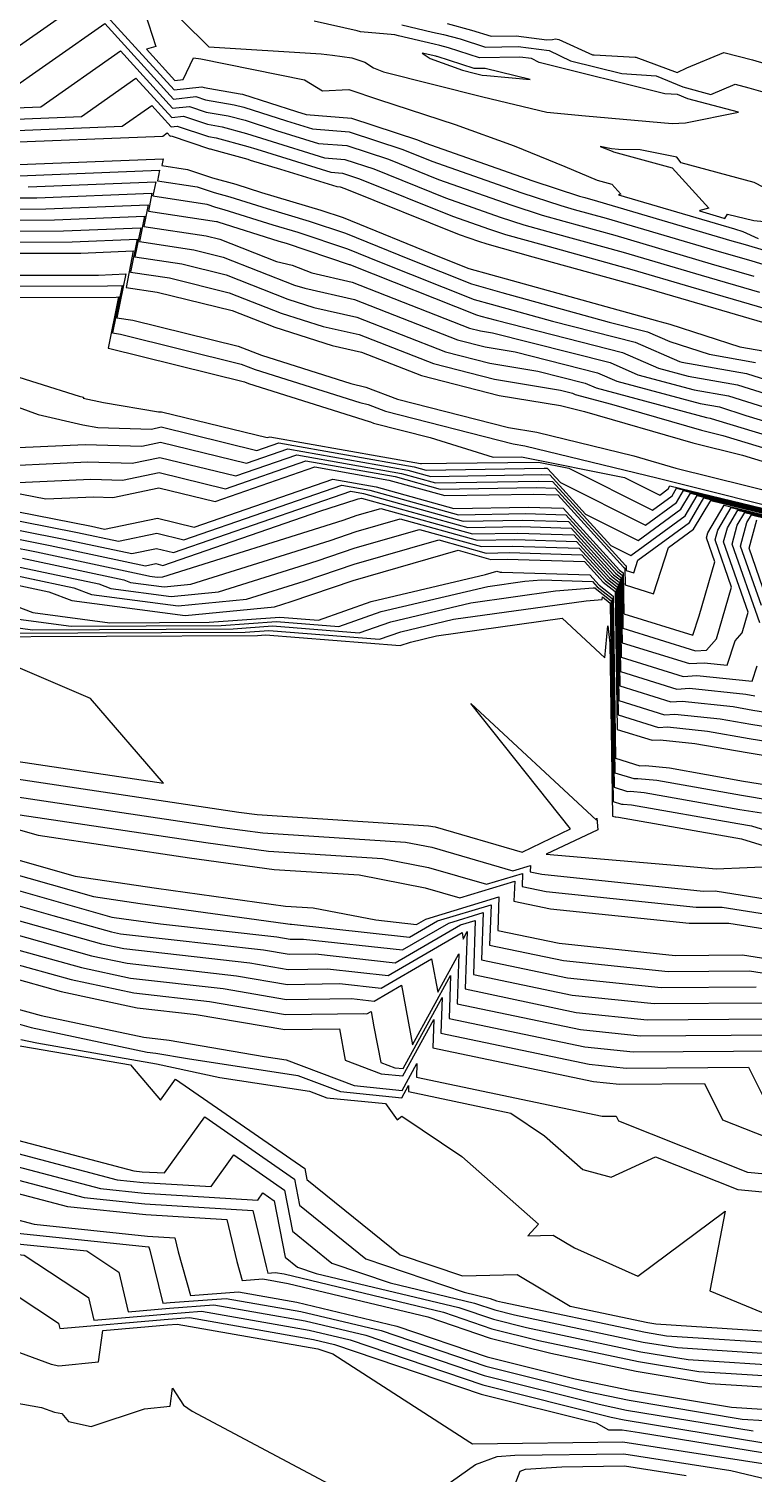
# Model space of a CAD drawing. Header units: millimetres. Extents: x 1157528 to 1158127, y 1280646 to 1281429.
# Drawn here: x 1157962 to 1158014.9, y 1280817.7 to 1280923.2 of the extents above; entities that cross this region are included whole.
import ezdxf

# ---------------------------------------------------------------- set-up
doc = ezdxf.new("R2010")
doc.units = ezdxf.units.MM
doc.layers.add('OCTUBRE', color=31, linetype='Continuous')

msp = doc.modelspace()

# ---------------------------------------------------------------- linework, layer by layer
at = {"layer": 'OCTUBRE', "flags": 128}
for points, elevation in [([(1157956.92, 1280918.97), (1157966.39, 1280925.61), (1157972.6, 1280918.78), (1157974.63, 1280919.01), (1157974.8, 1280918.95), (1157977.43, 1280918.5), (1157977.59, 1280918.46), (1157981.54, 1280917.2), (1157982.25, 1280916.98), (1157985.56, 1280916.71), (1157990.38, 1280915.12), (1157990.93, 1280914.9), (1157998.81, 1280912.14), (1158002.22, 1280911.02), (1158002.61, 1280910.91), (1158003.54, 1280910.65), (1158013.37, 1280907.76), (1158014.17, 1280907.53), (1158015.89, 1280907.01)], 422), ([(1157969.91, 1280926.11), (1157971.26, 1280921.94), (1157970.58, 1280921.75), (1157972.66, 1280919.46), (1157973.27, 1280919.53), (1157974.02, 1280921.13), (1157974.54, 1280921.05), (1157982.13, 1280919.52), (1157983.44, 1280918.72), (1157985.37, 1280918.81), (1157987.53, 1280918.08), (1157993.15, 1280916.26), (1157997.45, 1280914.7), (1158001.16, 1280913.17), (1158003.52, 1280912.18), (1158004.59, 1280911.89), (1158005.26, 1280911.15), (1158005.09, 1280911.11), (1158005.09, 1280911.1), (1158013.56, 1280908.62), (1158014.16, 1280908.43), (1158015.29, 1280907.93)], 421.5), ([(1157971.27, 1280925.77), (1157975.14, 1280921.93), (1157983.35, 1280921.4), (1157984.17, 1280921.31), (1157985.58, 1280921.13), (1157986.53, 1280920.8), (1157987.16, 1280920.38), (1157987.91, 1280920.1), (1157995.16, 1280918.28), (1157999.84, 1280917.16), (1158002.66, 1280916.88), (1158009.01, 1280916.31), (1158009.98, 1280916.37), (1158013.84, 1280917.16), (1158010.14, 1280918.13), (1158009.4, 1280918.44), (1158008.46, 1280918.5), (1157999.29, 1280920.78), (1157998.71, 1280921.06), (1157997.86, 1280921.16), (1157994.93, 1280921.12), (1157992.66, 1280921.86), (1157992.03, 1280922.03), (1157991.6, 1280922.12), (1157989, 1280922.72), (1157988.73, 1280922.81), (1157986.22, 1280923.03), (1157985.97, 1280923.09), (1157982.83, 1280923.79)], 421.5), ([(1157959.89, 1280918.26), (1157967.53, 1280923.62), (1157972.54, 1280918.11), (1157974.18, 1280918.29), (1157974.88, 1280918.06), (1157976.99, 1280917.69), (1157977.69, 1280917.51), (1157980.82, 1280916.51), (1157982.7, 1280915.93), (1157985.39, 1280915.71), (1157989.32, 1280914.41), (1157991.43, 1280913.56), (1157998.02, 1280911.26), (1158000.86, 1280910.32), (1158001.85, 1280910.04), (1158004.17, 1280909.41), (1158012.61, 1280906.92), (1158014.57, 1280906.35), (1158018.78, 1280905.09)], 422.5), ([(1157989.25, 1280923.52), (1157991.48, 1280923), (1157992.29, 1280922.83), (1157993.5, 1280922.51), (1157995.35, 1280921.91), (1157997.74, 1280921.94), (1158000.02, 1280921.66), (1158001.58, 1280920.91), (1158005.33, 1280919.97), (1158007.82, 1280919.8), (1158009.77, 1280918.99), (1158011.83, 1280918.45), (1158013.61, 1280919.2), (1158014.61, 1280918.93), (1158016.32, 1280918.43)], 421), ([(1157992.56, 1280923.63), (1157994.33, 1280923.15), (1157995.76, 1280922.69), (1157997.61, 1280922.72), (1157999.84, 1280922.44), (1158000.25, 1280922.47), (1158000.48, 1280922.51), (1158000.71, 1280922.47), (1158003.17, 1280921.33), (1158003.3, 1280921.34), (1158006.29, 1280921.16), (1158006.35, 1280921.17), (1158009.37, 1280920.05), (1158010.08, 1280920.4), (1158012.78, 1280921.52), (1158014.87, 1280920.97), (1158018.47, 1280919.91)], 420.5), ([(1157957.4, 1280917.33), (1157962.86, 1280917.54), (1157968.67, 1280921.62), (1157972.48, 1280917.43), (1157973.73, 1280917.57), (1157974.95, 1280917.16), (1157976.55, 1280916.89), (1157977.79, 1280916.56), (1157980.09, 1280915.82), (1157983.15, 1280914.87), (1157985.23, 1280914.71), (1157988.26, 1280913.71), (1157991.93, 1280912.23), (1157997.22, 1280910.37), (1157999.51, 1280909.62), (1158001.09, 1280909.18), (1158004.8, 1280908.16), (1158011.86, 1280906.08), (1158014.98, 1280905.17)], 423), ([(1157958.05, 1280916.52), (1157965.83, 1280916.83), (1157969.81, 1280919.63), (1157972.43, 1280916.75), (1157973.28, 1280916.85), (1157975.03, 1280916.27), (1157976.11, 1280916.08), (1157977.89, 1280915.6), (1157979.37, 1280915.13), (1157983.6, 1280913.82), (1157985.07, 1280913.7), (1157987.2, 1280913), (1157992.43, 1280910.89), (1157996.43, 1280909.49), (1157998.16, 1280908.92), (1158000.34, 1280908.31), (1158005.42, 1280906.91), (1158011.11, 1280905.23), (1158015.38, 1280903.99)], 423.5), ([(1157958.69, 1280915.72), (1157968.8, 1280916.12), (1157970.96, 1280917.63), (1157972.37, 1280916.08), (1157972.83, 1280916.13), (1157975.1, 1280915.37), (1157975.67, 1280915.28), (1157977.99, 1280914.65), (1157978.64, 1280914.44), (1157984.05, 1280912.77), (1157984.9, 1280912.7), (1157986.14, 1280912.29), (1157992.94, 1280909.55), (1157995.64, 1280908.61), (1157996.81, 1280908.22), (1157999.58, 1280907.45), (1158006.05, 1280905.66), (1158010.36, 1280904.39), (1158015.79, 1280902.81)], 424), ([(1157900.37, 1280916.22), (1157910.11, 1280914.11), (1157910.24, 1280914.06), (1157913.08, 1280913.56), (1157922.4, 1280911.38), (1157934.49, 1280909.3), (1157937.09, 1280908.72), (1157948.28, 1280906.81), (1157950.39, 1280906.48), (1157957.57, 1280905.23), (1157967.08, 1280905.25), (1157969.07, 1280905.33), (1157968.42, 1280902.13), (1157969.57, 1280901.96), (1157977.28, 1280900.05), (1157978.99, 1280899.39), (1157985.51, 1280897.32), (1157986.62, 1280897.07), (1157988.92, 1280896.17), (1157997.04, 1280894.1), (1157999.1, 1280893.76), (1158006.19, 1280892.04), (1158009.27, 1280891.15), (1158017.03, 1280889.22)], 430.5), ([(1157899.8, 1280915.55), (1157910.1, 1280913.31), (1157910.2, 1280913.28), (1157912.36, 1280912.9), (1157922.24, 1280910.59), (1157935.05, 1280908.39), (1157936.86, 1280907.98), (1157948.71, 1280905.96), (1157950.07, 1280905.74), (1157957.67, 1280904.43), (1157967.73, 1280904.45), (1157968.79, 1280904.49), (1157968.09, 1280901.02), (1157968.68, 1280900.93), (1157977.5, 1280898.75), (1157978.51, 1280898.36), (1157986.18, 1280895.93), (1157986.78, 1280895.79), (1157988.04, 1280895.3), (1157997.38, 1280892.92), (1157998.24, 1280892.78), (1158007.99, 1280890.42), (1158008.65, 1280890.23), (1158018.47, 1280887.79)], 431), ([(1157959.34, 1280914.91), (1157971.77, 1280915.4), (1157972.1, 1280915.63), (1157972.31, 1280915.4), (1157972.38, 1280915.41), (1157975.18, 1280914.48), (1157975.23, 1280914.47), (1157976.12, 1280914.23), (1157977.98, 1280913.71), (1157978.15, 1280913.65), (1157980.37, 1280912.99), (1157984.5, 1280911.71), (1157984.74, 1280911.7), (1157985.08, 1280911.58), (1157993.44, 1280908.22), (1157994.84, 1280907.72), (1157995.45, 1280907.52), (1157998.82, 1280906.58), (1158006.68, 1280904.41), (1158009.61, 1280903.55), (1158016.19, 1280901.63)], 424.5), ([(1157960.63, 1280913.3), (1157971.8, 1280913.75), (1157971.7, 1280913.25), (1157973.58, 1280912.97), (1157975.4, 1280912.36), (1157977.1, 1280911.88), (1157978.99, 1280911.29), (1157983.31, 1280910), (1157984.95, 1280909.45), (1157991.99, 1280906.59), (1157994.15, 1280905.73), (1157997.3, 1280904.85), (1158007.94, 1280901.91), (1158008.11, 1280901.86), (1158008.84, 1280901.65), (1158013.94, 1280900.01), (1158015.77, 1280899.69)], 425.5), ([(1157961.27, 1280912.5), (1157971.53, 1280912.9), (1157971.38, 1280912.14), (1157974.29, 1280911.7), (1157975.52, 1280911.29), (1157976.66, 1280910.97), (1157979.41, 1280910.1), (1157982.47, 1280909.19), (1157985.12, 1280908.31), (1157989.81, 1280906.4), (1157994.34, 1280904.6), (1157996.54, 1280903.98), (1158004.4, 1280901.81), (1158007.21, 1280901.1), (1158008.83, 1280900.39), (1158011.7, 1280899.47), (1158015.1, 1280898.87)], 426), ([(1157961.92, 1280911.69), (1157971.26, 1280912.06), (1157971.05, 1280911.03), (1157974.99, 1280910.43), (1157975.63, 1280910.22), (1157976.23, 1280910.05), (1157979.82, 1280908.92), (1157981.63, 1280908.38), (1157985.28, 1280907.16), (1157987.62, 1280906.21), (1157994.52, 1280903.47), (1157995.78, 1280903.12), (1158000.26, 1280901.88), (1158006.29, 1280900.35), (1158009.53, 1280898.93), (1158009.71, 1280898.88), (1158014.44, 1280898.06), (1158021.04, 1280895.96)], 426.5), ([(1157956.89, 1280910.88), (1157962.56, 1280910.89), (1157970.98, 1280911.22), (1157970.72, 1280909.92), (1157975.69, 1280909.17), (1157975.74, 1280909.15), (1157975.79, 1280909.14), (1157980.24, 1280907.73), (1157980.79, 1280907.57), (1157985.38, 1280906.03), (1157985.44, 1280906.01), (1157985.45, 1280906.01), (1157985.62, 1280905.94), (1157994.71, 1280902.34), (1157995.02, 1280902.25), (1157996.13, 1280901.95), (1158005.38, 1280899.6), (1158008.01, 1280898.45), (1158010.16, 1280897.87), (1158013.77, 1280897.24), (1158018.82, 1280895.64)], 427), ([(1157956.99, 1280910.07), (1157963.21, 1280910.08), (1157970.71, 1280910.38), (1157970.39, 1280908.8), (1157974.93, 1280908.12), (1157975.95, 1280907.87), (1157980.08, 1280906.25), (1157981.22, 1280905.96), (1157982.66, 1280905.4), (1157985.62, 1280904.73), (1157994.18, 1280901.38), (1157995, 1280901.18), (1157995.88, 1280901.03), (1158004.46, 1280898.86), (1158006.48, 1280897.97), (1158010.61, 1280896.87), (1158013.11, 1280896.43), (1158016.6, 1280895.32)], 427.5), ([(1157957.09, 1280909.26), (1157963.86, 1280909.28), (1157970.43, 1280909.54), (1157970.06, 1280907.69), (1157974.04, 1280907.09), (1157976.18, 1280906.56), (1157981.39, 1280904.52), (1157982.15, 1280904.28), (1157985.79, 1280903.46), (1157993.3, 1280900.52), (1157995.34, 1280900), (1157997.53, 1280899.63), (1158003.55, 1280898.11), (1158004.96, 1280897.49), (1158011.06, 1280895.86), (1158012.45, 1280895.61), (1158014.39, 1280895), (1158021.55, 1280892.82)], 428), ([(1157957.18, 1280908.46), (1157964.5, 1280908.47), (1157970.16, 1280908.7), (1157969.73, 1280906.58), (1157973.15, 1280906.06), (1157976.4, 1280905.26), (1157980.91, 1280903.49), (1157982.82, 1280902.89), (1157985.95, 1280902.18), (1157992.43, 1280899.65), (1157995.68, 1280898.82), (1157999.19, 1280898.23), (1158002.63, 1280897.36), (1158003.44, 1280897.01), (1158011.51, 1280894.85), (1158011.78, 1280894.8), (1158012.17, 1280894.68), (1158021.1, 1280891.97)], 428.5), ([(1157957.28, 1280907.65), (1157965.15, 1280907.67), (1157969.89, 1280907.86), (1157969.41, 1280905.47), (1157972.25, 1280905.04), (1157976.62, 1280903.96), (1157980.43, 1280902.47), (1157983.49, 1280901.5), (1157986.12, 1280900.9), (1157991.55, 1280898.78), (1157996.02, 1280897.64), (1158000.84, 1280896.83), (1158001.71, 1280896.61), (1158001.92, 1280896.52), (1158004.57, 1280895.81), (1158011.15, 1280893.91), (1158012.7, 1280893.52), (1158020.66, 1280891.11)], 429), ([(1157957.38, 1280906.84), (1157965.79, 1280906.86), (1157969.61, 1280907.01), (1157969.08, 1280904.35), (1157971.36, 1280904.01), (1157976.84, 1280902.66), (1157979.95, 1280901.44), (1157984.16, 1280900.11), (1157986.29, 1280899.62), (1157990.67, 1280897.91), (1157996.36, 1280896.46), (1158000.83, 1280895.71), (1158002.59, 1280895.29), (1158010.52, 1280892.99), (1158014.15, 1280892.09), (1158020.21, 1280890.25)], 429.5), ([(1157957.76, 1280903.62), (1157968.37, 1280903.64), (1157968.52, 1280903.65), (1157967.77, 1280899.91), (1157967.79, 1280899.9), (1157977.73, 1280897.45), (1157978.03, 1280897.33), (1157986.85, 1280894.54), (1157986.95, 1280894.52), (1157987.16, 1280894.44), (1157991.31, 1280893.38), (1157995.91, 1280891.95), (1157997.99, 1280891.98), (1158005.52, 1280890.47), (1158008.09, 1280889.18), (1158008.7, 1280889.62), (1158008.84, 1280889.85), (1158018.6, 1280887.48)], 431.5), ([(1157903.9, 1280903.32), (1157914.64, 1280900.89), (1157922.46, 1280899.42), (1157922.68, 1280899.37), (1157928.18, 1280898.28), (1157938, 1280896.26), (1157938.52, 1280896.11), (1157955.93, 1280891.69), (1157956.37, 1280891.57), (1157958.14, 1280891.22), (1157966.3, 1280891.6), (1157969.52, 1280891.51), (1157971.55, 1280891.93), (1157977.12, 1280890.57), (1157981.57, 1280892.11), (1157989.22, 1280890.76), (1157991.7, 1280890.07), (1157999.25, 1280890.2), (1158000.26, 1280890.17), (1158004.51, 1280885.5), (1158005.98, 1280884.76), (1158009.95, 1280887.66), (1158010.83, 1280889.14), (1158017.7, 1280887.48)], 433.5), ([(1157956.34, 1280899.33), (1157965.66, 1280896.4), (1157965.97, 1280896.33), (1157965.95, 1280896.25), (1157967.44, 1280895.95), (1157971.46, 1280895.26), (1157971.65, 1280895.25), (1157971.68, 1280895.26), (1157979.41, 1280893.37), (1157979.59, 1280893.44), (1157990.61, 1280891.49), (1157990.69, 1280891.47), (1157992.5, 1280891.5), (1157999.23, 1280891.59), (1158001.45, 1280891.14), (1158007.56, 1280888.07), (1158009.01, 1280889.13), (1158009.33, 1280889.67), (1158018.38, 1280887.48)], 432), ([(1157959.25, 1280896.31), (1157962.66, 1280895.05), (1157965.93, 1280894.31), (1157967.03, 1280894.12), (1157970.94, 1280894), (1157971.64, 1280894.15), (1157978.65, 1280892.44), (1157980.25, 1280892.99), (1157990.14, 1280891.25), (1157991.03, 1280891), (1157999.64, 1280891.15), (1157999.87, 1280891.14), (1158000.83, 1280890.09), (1158007.04, 1280886.97), (1158009.33, 1280888.64), (1158009.83, 1280889.5), (1158018.15, 1280887.48)], 432.5), ([(1157959.54, 1280892.57), (1157966.09, 1280892.88), (1157970.23, 1280892.76), (1157971.6, 1280893.04), (1157977.88, 1280891.51), (1157980.91, 1280892.55), (1157989.68, 1280891), (1157991.37, 1280890.54), (1157999.45, 1280890.67), (1158000.06, 1280890.65), (1158002.67, 1280887.79), (1158006.51, 1280885.86), (1158009.64, 1280888.15), (1158010.33, 1280889.32), (1158017.93, 1280887.48)], 433), ([(1157955.93, 1280890.32), (1157963.21, 1280888.89), (1157966.72, 1280889.05), (1157968.11, 1280889.01), (1157971.47, 1280889.71), (1157975.59, 1280888.71), (1157982.88, 1280891.23), (1157988.29, 1280890.27), (1157992.38, 1280889.14), (1157998.87, 1280889.25), (1158000.64, 1280889.19), (1158005.45, 1280883.92), (1158005.55, 1280883.84), (1158005.57, 1280882.61), (1158007.63, 1280881.97), (1158008.73, 1280885.34), (1158010.57, 1280886.69), (1158011.82, 1280888.79), (1158017.25, 1280887.47)], 434.5), ([(1157960.67, 1280890.06), (1157966.51, 1280890.33), (1157968.82, 1280890.26), (1157971.51, 1280890.82), (1157976.36, 1280889.64), (1157982.22, 1280891.67), (1157988.76, 1280890.52), (1157992.04, 1280889.6), (1157999.06, 1280889.72), (1158000.45, 1280889.68), (1158005.6, 1280884.03), (1158005.63, 1280884), (1158005.63, 1280883.67), (1158006.2, 1280883.49), (1158006.5, 1280884.42), (1158010.26, 1280887.18), (1158011.32, 1280888.97), (1158017.48, 1280887.47)], 434), ([(1157955.27, 1280888.46), (1157965.54, 1280886.43), (1157968.52, 1280885.8), (1157971.34, 1280886.38), (1157973.3, 1280885.91), (1157984.86, 1280889.9), (1157986.91, 1280889.54), (1157993.39, 1280887.74), (1157998.28, 1280887.82), (1158001.23, 1280887.74), (1158005.01, 1280883.59), (1158005.34, 1280883.33), (1158005.4, 1280879.45), (1158010.71, 1280877.79), (1158011.5, 1280877.85), (1158012.23, 1280878.68), (1158013.35, 1280882.45), (1158012.14, 1280885.9), (1158012.33, 1280886.6), (1158013.31, 1280888.26), (1158016.58, 1280887.47)], 436), ([(1157955.49, 1280889.08), (1157966.55, 1280886.9), (1157967.52, 1280886.69), (1157971.38, 1280887.49), (1157974.07, 1280886.84), (1157984.2, 1280890.34), (1157987.37, 1280889.78), (1157993.05, 1280888.2), (1157998.48, 1280888.3), (1158001.03, 1280888.22), (1158005.16, 1280883.7), (1158005.41, 1280883.5), (1158005.46, 1280880.5), (1158010.5, 1280878.93), (1158010.97, 1280880.36), (1158012.13, 1280884.3), (1158011.52, 1280886.06), (1158011.61, 1280886.41), (1158012.81, 1280888.43), (1158016.8, 1280887.47)], 435.5), ([(1157954.83, 1280887.21), (1157963.53, 1280885.5), (1157970.5, 1280884.01), (1157971.25, 1280884.17), (1157971.78, 1280884.04), (1157983.25, 1280888.01), (1157985.9, 1280888.84), (1157986.05, 1280888.89), (1157986.3, 1280888.96), (1157994.06, 1280886.81), (1157997.9, 1280886.87), (1158001.62, 1280886.76), (1158004.71, 1280883.36), (1158005.19, 1280882.99), (1158005.28, 1280877.34), (1158009.81, 1280875.92), (1158010.81, 1280875.99), (1158014.84, 1280875.57), (1158015.22, 1280876.7)], 437), ([(1157955.05, 1280887.83), (1157964.54, 1280885.96), (1157969.51, 1280884.9), (1157971.3, 1280885.28), (1157972.54, 1280884.97), (1157985.51, 1280889.46), (1157986.44, 1280889.3), (1157993.73, 1280887.27), (1157998.09, 1280887.35), (1158001.42, 1280887.25), (1158004.86, 1280883.47), (1158005.26, 1280883.16), (1158005.34, 1280878.39), (1158010.26, 1280876.86), (1158011.35, 1280876.93), (1158013.02, 1280876.76), (1158013.61, 1280878.53), (1158014.12, 1280879.11), (1158014.56, 1280880.61), (1158012.76, 1280885.75), (1158013.04, 1280886.79), (1158013.81, 1280888.08), (1158016.35, 1280887.46)], 436.5), ([(1157954.61, 1280886.59), (1157962.53, 1280885.03), (1157970.73, 1280883.28), (1157970.83, 1280883.24), (1157971.36, 1280883.17), (1157971.78, 1280883.21), (1157984.95, 1280887.35), (1157985.98, 1280887.7), (1157987.71, 1280888.2), (1157994.4, 1280886.34), (1157997.7, 1280886.4), (1158001.81, 1280886.28), (1158004.56, 1280883.25), (1158005.12, 1280882.82), (1158005.22, 1280876.28), (1158009.35, 1280874.99), (1158010.27, 1280875.06), (1158014.38, 1280874.62), (1158015.04, 1280874.51)], 437.5), ([(1158015.4, 1280879.84), (1158013.38, 1280885.6), (1158013.76, 1280886.98), (1158014.31, 1280887.9), (1158016.13, 1280887.46)], 437), ([(1158015.52, 1280881.11), (1158014, 1280885.45), (1158014.47, 1280887.17), (1158014.8, 1280887.73), (1158015.9, 1280887.46)], 437.5), ([(1157960.52, 1280884.09), (1157967.09, 1280882.69), (1157967.98, 1280882.36), (1157972.39, 1280881.77), (1157975.85, 1280882.11), (1157983.05, 1280884.37), (1157985.83, 1280885.32), (1157990.54, 1280886.67), (1157995.07, 1280885.41), (1157997.32, 1280885.45), (1158002.2, 1280885.3), (1158004.27, 1280883.03), (1158004.97, 1280882.48), (1158005.11, 1280874.17), (1158008.45, 1280873.13), (1158009.19, 1280873.18), (1158012.52, 1280872.83), (1158014.76, 1280872.43), (1158019.88, 1280871.6)], 438.5), ([(1157961.52, 1280884.56), (1157968.91, 1280882.98), (1157969.41, 1280882.8), (1157971.87, 1280882.47), (1157973.81, 1280882.66), (1157984, 1280885.86), (1157985.9, 1280886.51), (1157989.12, 1280887.43), (1157994.74, 1280885.87), (1157997.51, 1280885.92), (1158002, 1280885.79), (1158004.41, 1280883.14), (1158005.05, 1280882.65), (1158005.17, 1280875.23), (1158008.9, 1280874.06), (1158009.73, 1280874.12), (1158013.45, 1280873.73), (1158014.9, 1280873.47), (1158019.19, 1280872.77)], 438), ([(1158015.64, 1280882.39), (1158014.62, 1280885.29), (1158015.19, 1280887.36)], 438), ([(1157959.51, 1280883.62), (1157965.27, 1280882.39), (1157966.56, 1280881.92), (1157972.9, 1280881.08), (1157977.89, 1280881.56), (1157982.1, 1280882.88), (1157985.76, 1280884.13), (1157991.95, 1280885.9), (1157995.41, 1280884.94), (1157997.12, 1280884.97), (1158002.39, 1280884.82), (1158004.12, 1280882.92), (1158004.9, 1280882.31), (1158005.05, 1280873.11), (1158008, 1280872.19), (1158008.65, 1280872.24), (1158011.59, 1280871.93), (1158014.63, 1280871.39), (1158019.15, 1280870.66)], 439), ([(1157958.51, 1280883.15), (1157963.45, 1280882.1), (1157965.13, 1280881.48), (1157973.41, 1280880.38), (1157979.93, 1280881.01), (1157981.15, 1280881.39), (1157985.68, 1280882.94), (1157993.36, 1280885.14), (1157995.75, 1280884.48), (1157996.93, 1280884.5), (1158002.59, 1280884.33), (1158003.97, 1280882.81), (1158004.83, 1280882.14), (1158004.99, 1280872.06), (1158007.55, 1280871.26), (1158008.12, 1280871.3), (1158010.66, 1280871.03), (1158014.49, 1280870.36), (1158018.42, 1280869.72)], 439.5), ([(1157899.78, 1280883.9), (1157916.18, 1280879.88), (1157916.99, 1280879.7), (1157917.75, 1280879.49), (1157937.33, 1280873.77), (1157939.02, 1280873.3), (1157940.71, 1280872.74), (1157955.01, 1280868.79), (1157957.43, 1280868.02), (1157959.97, 1280867.3), (1157976.12, 1280864.9), (1157979.08, 1280864.49), (1157989.51, 1280863.82), (1157991.44, 1280863.45), (1157997.36, 1280861.73), (1157998.64, 1280862.12), (1157998.63, 1280861.65), (1157999.48, 1280861.47), (1158011.27, 1280860.24), (1158012.15, 1280860.25), (1158025.84, 1280858.08)], 443.5), ([(1157959.82, 1280881.51), (1157962.28, 1280880.59), (1157967.91, 1280879.85), (1157975.16, 1280879.88), (1157980.33, 1280880.26), (1157983.14, 1280880.04), (1157987.01, 1280881.4), (1157995.35, 1280883.37), (1157996.19, 1280883.61), (1157996.42, 1280883.54), (1157996.54, 1280883.55), (1158002.98, 1280883.36), (1158003.67, 1280882.59), (1158004.68, 1280881.8), (1158004.87, 1280869.95), (1158006.65, 1280869.39), (1158007.04, 1280869.42), (1158008.81, 1280869.24), (1158014.21, 1280868.28), (1158016.97, 1280867.83)], 440.5), ([(1157900.01, 1280882.78), (1157914.92, 1280879.12), (1157916.78, 1280878.71), (1157918.53, 1280878.23), (1157936.2, 1280873.06), (1157938.94, 1280872.3), (1157941.68, 1280871.4), (1157954.28, 1280867.91), (1157957.72, 1280866.83), (1157961.32, 1280865.81), (1157974.92, 1280863.79), (1157979.49, 1280863.16), (1157987.82, 1280862.62), (1157991.19, 1280861.97), (1157995.42, 1280860.74), (1157998.06, 1280861.54), (1157998.03, 1280860.58), (1157999.79, 1280860.21), (1158010.76, 1280859.07), (1158012.65, 1280859.08), (1158025, 1280857.13)], 444), ([(1157959.43, 1280879.71), (1157962.25, 1280879.34), (1157976.92, 1280879.4), (1157979.8, 1280879.61), (1157986.13, 1280879.11), (1157988.44, 1280879.92), (1157994.28, 1280881.3), (1158000.48, 1280882.17), (1158003.22, 1280882.39), (1158003.37, 1280882.39), (1158003.38, 1280882.37), (1158004.54, 1280881.46), (1158004.76, 1280867.84), (1158005.74, 1280867.53), (1158005.96, 1280867.54), (1158006.95, 1280867.44), (1158013.94, 1280866.2), (1158015.52, 1280865.95)], 441.5), ([(1157960.85, 1280880.15), (1157965.08, 1280879.59), (1157976.04, 1280879.64), (1157980.07, 1280879.94), (1157984.63, 1280879.58), (1157987.73, 1280880.66), (1157995.52, 1280882.5), (1157998.24, 1280882.88), (1157999.44, 1280882.98), (1158003.17, 1280882.87), (1158003.53, 1280882.48), (1158004.61, 1280881.63), (1158004.82, 1280868.89), (1158006.2, 1280868.46), (1158006.5, 1280868.48), (1158007.88, 1280868.34), (1158014.08, 1280867.24), (1158016.24, 1280866.89)], 441), ([(1157900.23, 1280881.65), (1157913.65, 1280878.36), (1157916.57, 1280877.72), (1157919.3, 1280876.96), (1157935.08, 1280872.35), (1157938.87, 1280871.31), (1157942.65, 1280870.06), (1157953.55, 1280867.04), (1157958.01, 1280865.64), (1157962.66, 1280864.32), (1157973.72, 1280862.67), (1157979.91, 1280861.82), (1157986.13, 1280861.42), (1157990.95, 1280860.49), (1157993.49, 1280859.75), (1157997.49, 1280860.97), (1157997.44, 1280859.51), (1158000.11, 1280858.95), (1158010.25, 1280857.89), (1158013.15, 1280857.91), (1158024.15, 1280856.17)], 444.5), ([(1157959.42, 1280879.08), (1157977.8, 1280879.15), (1157979.53, 1280879.28), (1157987.62, 1280878.64), (1157989.16, 1280879.18), (1157993.03, 1280880.1), (1158002.72, 1280881.46), (1158003.89, 1280881.55), (1158003.91, 1280881.73), (1158004.46, 1280881.29), (1158004.7, 1280866.78), (1158005.29, 1280866.59), (1158005.42, 1280866.6), (1158006.02, 1280866.54), (1158013.8, 1280865.17), (1158014.79, 1280865.01), (1158024.33, 1280862.06)], 442), ([(1157956.59, 1280878.83), (1157978.68, 1280878.91), (1157979.27, 1280878.96), (1157989.11, 1280878.18), (1157989.87, 1280878.44), (1157991.78, 1280878.9), (1158000.95, 1280880.18), (1158004.07, 1280877.29), (1158004.31, 1280879.62), (1158004.44, 1280878.36), (1158004.64, 1280865.72), (1158004.84, 1280865.66), (1158004.89, 1280865.66), (1158005.09, 1280865.64), (1158013.66, 1280864.13), (1158014.06, 1280864.06), (1158024.88, 1280860.72)], 442.5), ([(1157900.68, 1280879.4), (1157911.12, 1280876.84), (1157916.14, 1280875.74), (1157920.85, 1280874.43), (1157932.83, 1280870.93), (1157938.71, 1280869.31), (1157944.59, 1280867.38), (1157952.1, 1280865.3), (1157958.58, 1280863.26), (1157965.36, 1280861.33), (1157971.32, 1280860.45), (1157980.74, 1280859.15), (1157982.75, 1280859.02), (1157987.33, 1280858.14), (1157990.32, 1280857.8), (1157991, 1280858.2), (1157996.33, 1280859.82), (1157996.25, 1280857.37), (1158000.73, 1280856.43), (1158009.22, 1280855.54), (1158014.15, 1280855.58), (1158022.46, 1280854.26)], 445.5), ([(1157900.9, 1280878.28), (1157909.85, 1280876.08), (1157915.93, 1280874.75), (1157921.63, 1280873.17), (1157931.7, 1280870.22), (1157938.63, 1280868.32), (1157945.56, 1280866.03), (1157951.37, 1280864.43), (1157958.87, 1280862.06), (1157966.71, 1280859.84), (1157970.12, 1280859.33), (1157980.75, 1280857.87), (1157981.09, 1280857.83), (1157981.13, 1280857.83), (1157981.17, 1280857.83), (1157989.8, 1280856.87), (1157991.84, 1280858.06), (1157995.76, 1280859.25), (1157995.66, 1280856.3), (1158001.05, 1280855.17), (1158008.71, 1280854.37), (1158014.65, 1280854.41), (1158021.62, 1280853.31)], 446), ([(1157908.58, 1280875.32), (1157915.72, 1280873.76), (1157922.4, 1280871.9), (1157930.58, 1280869.51), (1157938.56, 1280867.32), (1157946.53, 1280864.69), (1157950.65, 1280863.55), (1157959.16, 1280860.87), (1157968.05, 1280858.35), (1157968.92, 1280858.22), (1157971.6, 1280857.85), (1157980.11, 1280856.89), (1157981.07, 1280856.73), (1157982.05, 1280856.74), (1157989.28, 1280855.94), (1157992.68, 1280857.91), (1157995.18, 1280858.67), (1157995.07, 1280855.23), (1158001.36, 1280853.9), (1158008.2, 1280853.19), (1158015.15, 1280853.24)], 446.5), ([(1157907.32, 1280874.56), (1157915.5, 1280872.77), (1157923.18, 1280870.64), (1157929.45, 1280868.8), (1157938.48, 1280866.32), (1157947.5, 1280863.35), (1157949.92, 1280862.68), (1157959.45, 1280859.68), (1157963.74, 1280858.46), (1157968.02, 1280857.27), (1157968.67, 1280857.13), (1157979.12, 1280855.95), (1157981, 1280855.63), (1157982.92, 1280855.65), (1157988.76, 1280855), (1157993.52, 1280857.77), (1157994.6, 1280858.1), (1157994.47, 1280854.16), (1158001.68, 1280852.64), (1158007.69, 1280852.02), (1158015.65, 1280852.07)], 447), ([(1157958.62, 1280868.8), (1157977.32, 1280866.01), (1157978.66, 1280865.83), (1157991.2, 1280865.02), (1157991.68, 1280864.93), (1157998.03, 1280863.08), (1158001.58, 1280864.79), (1157994.29, 1280873.95), (1158003.48, 1280865.43), (1158003.5, 1280865.57), (1158003.58, 1280864.73), (1157999.79, 1280862.94), (1158010.31, 1280862.05), (1158012.22, 1280861.86), (1158016.76, 1280862.06)], 443), ([(1157904.79, 1280873.04), (1157915.08, 1280870.79), (1157924.73, 1280868.11), (1157927.2, 1280867.39), (1157938.32, 1280864.33), (1157943.33, 1280862.68), (1157948.33, 1280860.92), (1157949.02, 1280860.75), (1157958.27, 1280857.83), (1157959.9, 1280857.38), (1157966.55, 1280855.52), (1157969.16, 1280854.97), (1157977.15, 1280854.06), (1157980.88, 1280853.42), (1157984.68, 1280853.48), (1157987.72, 1280853.14), (1157991.42, 1280855.29), (1157991.87, 1280852.87), (1157993.41, 1280855.67), (1157993.28, 1280852.01), (1158002.31, 1280850.12), (1158006.67, 1280849.66), (1158016.64, 1280849.74)], 448), ([(1157906.05, 1280873.8), (1157915.29, 1280871.78), (1157923.95, 1280869.37), (1157928.33, 1280868.1), (1157938.4, 1280865.33), (1157948.46, 1280862.01), (1157949.19, 1280861.81), (1157954.26, 1280860.21), (1157959.21, 1280858.65), (1157959.7, 1280858.51), (1157967.29, 1280856.39), (1157968.92, 1280856.05), (1157978.14, 1280855.01), (1157980.94, 1280854.52), (1157983.8, 1280854.56), (1157988.24, 1280854.07), (1157993.64, 1280857.21), (1157993.72, 1280856.74), (1157994.02, 1280857.28), (1157993.88, 1280853.09), (1158001.99, 1280851.38), (1158007.18, 1280850.84), (1158016.15, 1280850.9)], 447.5), ([(1157903.52, 1280872.28), (1157914.87, 1280869.8), (1157925.5, 1280866.84), (1157926.07, 1280866.68), (1157930.56, 1280865.45), (1157937.92, 1280863.31), (1157938.39, 1280863.18), (1157947.36, 1280860.01), (1157949.26, 1280859.56), (1157957.32, 1280857.01), (1157960.11, 1280856.24), (1157965.82, 1280854.65), (1157969.41, 1280853.88), (1157976.17, 1280853.12), (1157980.82, 1280852.32), (1157985.56, 1280852.39), (1157987.21, 1280852.2), (1157989.21, 1280853.37), (1157990.03, 1280849.01), (1157992.79, 1280854.07), (1157992.69, 1280850.94), (1158002.62, 1280848.86), (1158006.16, 1280848.49), (1158017.14, 1280848.57)], 448.5), ([(1157903.86, 1280864.03), (1157914.25, 1280861.25), (1157915.85, 1280860.8), (1157927.05, 1280857.61), (1157931.2, 1280856.42), (1157932.65, 1280856), (1157939.9, 1280853.92), (1157940.59, 1280853.68), (1157948.09, 1280851.89), (1157951.51, 1280851.14), (1157957.92, 1280849.49), (1157960.62, 1280849.05), (1157969.4, 1280847.54), (1157971.59, 1280844.96), (1157972.7, 1280846.51), (1157982.14, 1280839.98), (1157982.29, 1280839.18), (1157989.11, 1280833.67), (1157993.67, 1280832.13), (1157997.67, 1280832.23), (1158001.55, 1280829.92), (1158007.22, 1280828.72), (1158007.8, 1280828.63), (1158017.87, 1280827.97)], 452), ([(1157960.31, 1280855.11), (1157965.08, 1280853.78), (1157969.65, 1280852.8), (1157975.18, 1280852.18), (1157980.75, 1280851.22), (1157986.43, 1280851.3), (1157986.69, 1280851.27), (1157986.99, 1280851.45), (1157987.2, 1280850.33), (1157987.7, 1280847.73), (1157988.73, 1280847.34), (1157989.35, 1280847.28), (1157992.18, 1280852.46), (1157992.1, 1280849.87), (1158002.93, 1280847.6), (1158005.65, 1280847.31), (1158014.59, 1280847.38), (1158016.49, 1280843.59)], 449), ([(1157960.52, 1280853.97), (1157964.35, 1280852.9), (1157969.89, 1280851.72), (1157974.2, 1280851.23), (1157980.69, 1280850.12), (1157984.68, 1280850.18), (1157985.11, 1280847.9), (1157987.73, 1280846.9), (1157989.32, 1280846.75), (1157991.57, 1280850.86), (1157991.5, 1280848.8), (1158003.25, 1280846.34), (1158005.14, 1280846.14), (1158011.37, 1280846.18), (1158012.69, 1280843.54), (1158015.9, 1280842.26)], 449.5), ([(1157960.92, 1280851.7), (1157962.87, 1280851.16), (1157970.38, 1280849.56), (1157972.23, 1280849.35), (1157979.19, 1280848.16), (1157980.79, 1280847.91), (1157985.75, 1280846.03), (1157989.27, 1280845.68), (1157990.35, 1280847.65), (1157990.32, 1280846.66), (1158003.88, 1280843.81), (1158004.12, 1280843.79), (1158004.91, 1280843.79), (1158005.08, 1280843.46), (1158014.5, 1280839.71), (1158017.4, 1280839.44)], 450.5), ([(1157905.49, 1280849.86), (1157913.12, 1280846.72), (1157922.77, 1280845.18), (1157925.22, 1280844.83), (1157927.51, 1280844.04), (1157930.27, 1280843.12), (1157942.39, 1280840.2), (1157945.32, 1280839.54), (1157951.75, 1280837.71), (1157953.09, 1280837.2), (1157956.62, 1280835.53), (1157957.63, 1280834.23), (1157958.73, 1280833.95), (1157961.63, 1280833.65), (1157966.34, 1280830.54), (1157966.74, 1280828.9), (1157972.21, 1280829.36), (1157974.61, 1280829.55), (1157982.48, 1280828.17), (1157985.46, 1280827.46), (1157995.16, 1280824.17), (1158004.55, 1280821.82), (1158005.5, 1280821.62), (1158015.71, 1280819.94)], 457), ([(1157905.97, 1280850.55), (1157912.49, 1280847.86), (1157920.74, 1280846.54), (1157924.11, 1280846.06), (1157927.26, 1280844.98), (1157931.05, 1280843.72), (1157941.71, 1280841.15), (1157946.02, 1280840.18), (1157951.74, 1280838.55), (1157953.52, 1280837.87), (1157956.68, 1280836.38), (1157957.58, 1280835.22), (1157959.94, 1280834.6), (1157966.21, 1280833.95), (1157968.55, 1280832.4), (1157969.25, 1280829.51), (1157972.26, 1280829.77), (1157975.5, 1280830.02), (1157982.18, 1280828.85), (1157986.6, 1280827.79), (1157995.27, 1280824.85), (1158003.67, 1280822.75), (1158005.67, 1280822.33), (1158014.92, 1280820.81)], 456.5), ([(1157961.13, 1280850.57), (1157962.14, 1280850.28), (1157970.63, 1280848.48), (1157971.25, 1280848.41), (1157973.57, 1280848.01), (1157981.64, 1280846.77), (1157984.75, 1280845.59), (1157989.25, 1280845.14), (1157989.74, 1280846.04), (1157989.72, 1280845.59), (1157997.22, 1280844.02), (1157999.68, 1280842.37), (1158002.47, 1280839.9), (1158004.55, 1280839.34), (1158007.79, 1280840.82), (1158013.79, 1280838.43), (1158017.66, 1280838.08)], 451), ([(1157961.4, 1280849.41), (1157962.57, 1280849.16), (1157971.32, 1280847.63), (1157975.95, 1280846.63), (1157982.5, 1280845.63), (1157983.76, 1280845.15), (1157988.05, 1280844.72), (1157988.9, 1280843.54), (1157989.24, 1280843.79), (1157993.63, 1280840.86), (1157999.22, 1280835.9), (1157998.45, 1280835.06), (1158000.3, 1280835.11), (1158001.86, 1280834.18), (1158006.5, 1280832.1), (1158012.88, 1280836.87), (1158011.76, 1280831.03), (1158017.06, 1280828.84)], 451.5), ([(1157957.16, 1280843.09), (1157969.65, 1280839.81), (1157970.27, 1280839.74), (1157971.9, 1280839.65), (1157974.83, 1280843.74), (1157981.4, 1280839.19), (1157981.77, 1280837.29), (1157986.61, 1280833.37), (1157993.8, 1280830.93), (1157995.7, 1280830.48), (1157996.15, 1280830.32), (1157996.59, 1280830.21), (1158007.05, 1280828.01), (1158008.59, 1280827.76), (1158017.81, 1280827.16)], 452.5), ([(1157957.21, 1280842.11), (1157968.44, 1280839.16), (1157970.34, 1280838.96), (1157975.3, 1280838.66), (1157976.96, 1280840.97), (1157980.66, 1280838.4), (1157981.24, 1280835.4), (1157984.12, 1280833.07), (1157988.39, 1280831.62), (1157994.56, 1280830.14), (1157996.04, 1280829.64), (1157997.48, 1280829.28), (1158006.88, 1280827.3), (1158009.38, 1280826.89), (1158017.75, 1280826.35)], 453), ([(1157957.27, 1280841.13), (1157967.22, 1280838.51), (1157970.4, 1280838.18), (1157978.71, 1280837.67), (1157979.08, 1280838.19), (1157979.92, 1280837.61), (1157980.71, 1280833.51), (1157981.62, 1280832.77), (1157982.98, 1280832.31), (1157993.42, 1280829.81), (1157995.93, 1280828.96), (1157998.36, 1280828.35), (1158006.7, 1280826.59), (1158010.17, 1280826.02), (1158017.69, 1280825.53)], 453.5), ([(1157957.32, 1280840.14), (1157966.01, 1280837.85), (1157970.46, 1280837.39), (1157978.36, 1280836.91), (1157979.32, 1280832.82), (1157979.45, 1280832.34), (1157979.98, 1280832.38), (1157980.63, 1280832.27), (1157992.28, 1280829.47), (1157995.82, 1280828.27), (1157999.25, 1280827.42), (1158006.53, 1280825.88), (1158010.96, 1280825.15), (1158017.63, 1280824.72)], 454), ([(1157957.37, 1280839.16), (1157964.8, 1280837.2), (1157970.53, 1280836.61), (1157976.45, 1280836.25), (1157977.17, 1280833.18), (1157977.56, 1280831.79), (1157979.09, 1280831.91), (1157980.94, 1280831.58), (1157991.15, 1280829.14), (1157995.71, 1280827.59), (1158000.13, 1280826.48), (1158006.36, 1280825.17), (1158011.75, 1280824.28), (1158017.57, 1280823.9)], 454.5), ([(1157957.48, 1280837.19), (1157962.37, 1280835.9), (1157970.65, 1280835.04), (1157972.65, 1280834.92), (1157972.89, 1280833.89), (1157973.79, 1280830.69), (1157977.3, 1280830.97), (1157981.56, 1280830.22), (1157988.87, 1280828.46), (1157995.49, 1280826.22), (1158001.9, 1280824.62), (1158006.02, 1280823.75), (1158013.34, 1280822.54), (1158017.45, 1280822.28)], 455.5), ([(1157961.15, 1280835.25), (1157970.72, 1280834.26), (1157970.74, 1280834.26), (1157970.75, 1280834.24), (1157970.81, 1280834.01), (1157971.76, 1280830.13), (1157972.31, 1280830.18), (1157976.4, 1280830.49), (1157981.87, 1280829.54), (1157987.73, 1280828.13), (1157995.38, 1280825.54), (1158002.78, 1280823.69), (1158005.85, 1280823.04), (1158014.13, 1280821.67), (1158017.39, 1280821.46)], 456), ([(1157959.45, 1280831.76), (1157964.14, 1280828.67), (1157964.24, 1280828.28), (1157972.17, 1280828.96), (1157973.71, 1280829.08), (1157982.79, 1280827.49), (1157984.32, 1280827.12), (1157995.05, 1280823.48), (1158003.44, 1280821.39), (1158004.35, 1280820.88), (1158005.35, 1280820.89), (1158006.62, 1280820.7), (1158016.5, 1280819.07)], 457.5), ([(1157956.65, 1280828.23), (1157963.62, 1280825.67), (1157964.16, 1280825.56), (1157967.08, 1280825.85), (1157967.39, 1280828.15), (1157972.12, 1280828.55), (1157972.82, 1280828.61), (1157983.1, 1280826.8), (1157983.18, 1280826.78), (1157984.2, 1280826.44), (1157994.21, 1280819.98), (1157994.41, 1280819.87), (1158005.4, 1280820.01), (1158016.59, 1280818.29)], 458), ([(1157955.64, 1280823.8), (1157962.9, 1280822.52), (1157963.86, 1280822.17), (1157964.39, 1280822.07), (1157964.87, 1280821.49), (1157966.53, 1280821.12), (1157970.43, 1280822.42), (1157972.31, 1280822.61), (1157972.49, 1280823.92), (1157973.28, 1280822.68), (1157973.92, 1280822.25), (1157984.32, 1280816.73)], 458.5), ([(1157991.7, 1280816.27), (1157994.63, 1280818.35), (1157996.2, 1280818.94), (1157997.51, 1280819.03), (1158005.46, 1280819.13), (1158013.3, 1280817.92), (1158023.78, 1280815.4)], 458.5), ([(1157994.15, 1280808.1), (1157997.88, 1280817.86), (1157998.28, 1280818.01), (1158000.93, 1280818.19), (1158005.51, 1280818.25), (1158010.02, 1280817.55)], 459)]:
    msp.add_lwpolyline(points, dxfattribs=dict(at, elevation=elevation))
for points, elevation in [([(1157991.73, 1280921.23), (1157990.72, 1280921.47), (1157991.31, 1280921.07), (1157993.67, 1280920.22), (1157994.54, 1280920), (1157995.11, 1280919.86), (1157995.45, 1280919.83), (1157998.62, 1280919.54), (1157995.34, 1280920.35), (1157994.52, 1280920.34), (1157991.83, 1280921.21), (1157991.77, 1280921.22), (1157991.73, 1280921.23)], 422), ([(1158012.85, 1280909.39), (1158013.04, 1280909.69), (1158014.97, 1280909.24), (1158015.73, 1280909.16), (1158015.97, 1280909.15), (1158021.07, 1280907.67), (1158021.42, 1280907.63), (1158023.29, 1280912), (1158019.74, 1280909.55), (1158015, 1280912), (1158009.66, 1280913.44), (1158009.35, 1280913.86), (1158006.67, 1280914.4), (1158005.07, 1280914.41), (1158004.56, 1280914.46), (1158003.75, 1280914.65), (1158004.61, 1280914.3), (1158004.71, 1280914.26), (1158009.01, 1280913.08), (1158011.69, 1280910.14), (1158011.03, 1280909.96), (1158011.01, 1280909.93), (1158012.47, 1280909.5), (1158012.85, 1280909.39)], 421), ([(1157957.27, 1280870.29), (1157971.82, 1280868.12), (1157966.49, 1280874.32), (1157956.56, 1280878.55), (1157947.88, 1280872.91), (1157956.46, 1280870.53), (1157956.86, 1280870.41), (1157957.27, 1280870.29)], 442.5)]:
    msp.add_lwpolyline(points, close=True, dxfattribs=dict(at, elevation=elevation))

doc.saveas('drawing.dxf')
